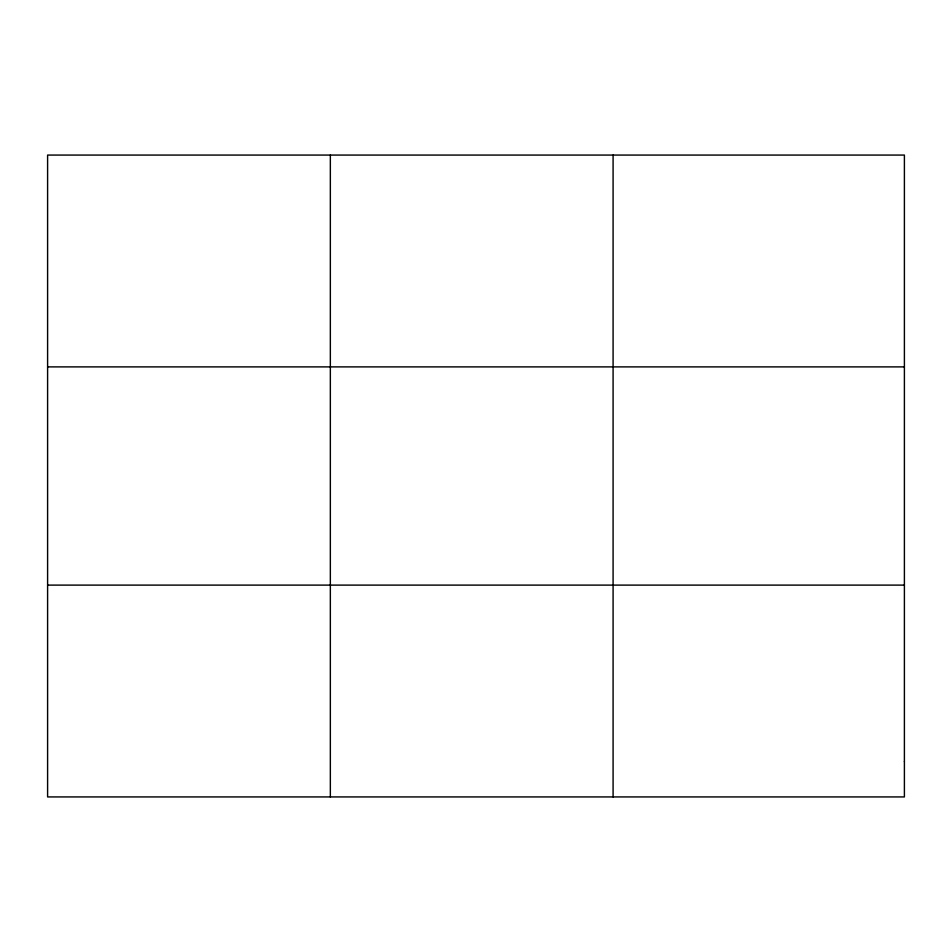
<?xml version="1.0" encoding="UTF-8"?>
<svg xmlns="http://www.w3.org/2000/svg" width="952" height="952" viewBox="0 0 952 952"><rect width="100%" height="100%" fill="white"/><g stroke="black" fill="none" stroke-linecap="round" stroke-linejoin="round"><path stroke-width="1.43" d="M330.344 796.931L330.344 155.069M613.088 796.931L613.088 155.069M47.6 366.889L904.4 366.889M47.6 585.111L904.4 585.111M904.4 761.624L904.4 796.931L47.6 796.931L47.6 155.069L904.4 155.069L904.4 761.624"/></g></svg>
